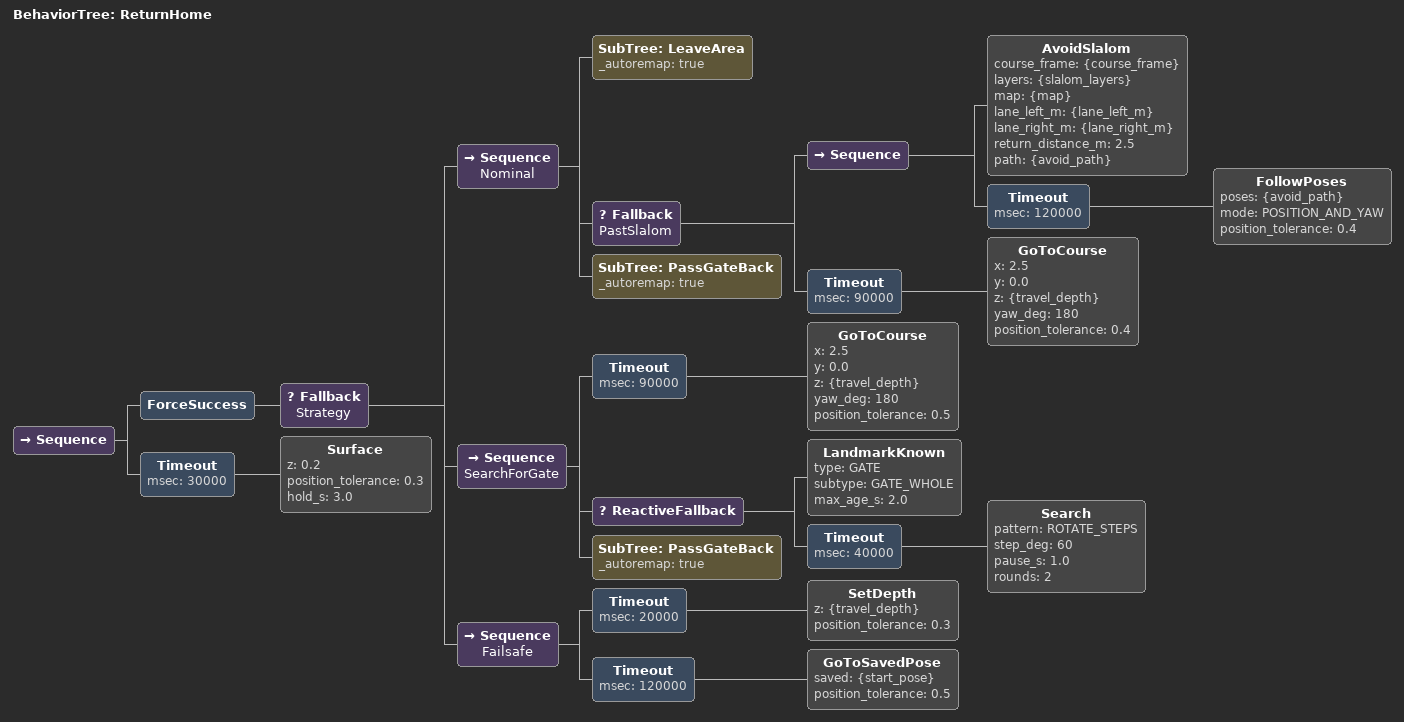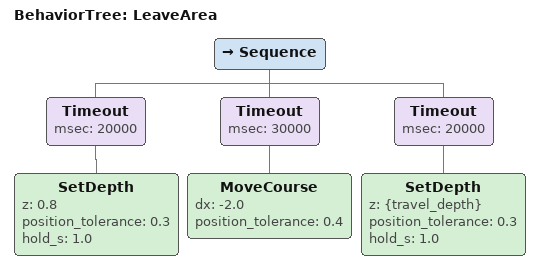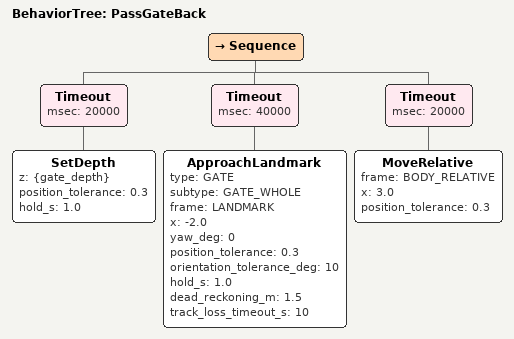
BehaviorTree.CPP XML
<?xml version="1.0"?>
<!-- RoboSub task subtree, included by ../main.xml. Plan section: return_home. -->
<root BTCPP_format="4">
  <BehaviorTree ID="ReturnHome">
    <Sequence>
      <ForceSuccess>
        <Fallback name="Strategy">
          <Sequence name="Nominal">
            <SubTree ID="LeaveArea" _autoremap="true"/>
            <Fallback name="PastSlalom">
              <Sequence>
                <AvoidSlalom course_frame="{course_frame}" layers="{slalom_layers}" map="{map}"
                             lane_left_m="{lane_left_m}" lane_right_m="{lane_right_m}"
                             return_distance_m="2.5" path="{avoid_path}"/>
                <Timeout msec="120000">
                  <FollowPoses poses="{avoid_path}" mode="POSITION_AND_YAW" position_tolerance="0.4"/>
                </Timeout>
              </Sequence>
              <Timeout msec="90000">
                <GoToCourse x="2.5" y="0.0" z="{travel_depth}" yaw_deg="180" position_tolerance="0.4"/>
              </Timeout>
            </Fallback>
            <SubTree ID="PassGateBack" _autoremap="true"/>
          </Sequence>
          <Sequence name="SearchForGate">
            <Timeout msec="90000">
              <GoToCourse x="2.5" y="0.0" z="{travel_depth}" yaw_deg="180" position_tolerance="0.5"/>
            </Timeout>
            <ReactiveFallback>
              <LandmarkKnown type="GATE" subtype="GATE_WHOLE" max_age_s="2.0"/>
              <Timeout msec="40000">
                <Search pattern="ROTATE_STEPS" step_deg="60" pause_s="1.0" rounds="2"/>
              </Timeout>
            </ReactiveFallback>
            <SubTree ID="PassGateBack" _autoremap="true"/>
          </Sequence>
          <Sequence name="Failsafe">
            <Timeout msec="20000">
              <SetDepth z="{travel_depth}" position_tolerance="0.3"/>
            </Timeout>
            <Timeout msec="120000">
              <GoToSavedPose saved="{start_pose}" position_tolerance="0.5"/>
            </Timeout>
          </Sequence>
        </Fallback>
      </ForceSuccess>
      <Timeout msec="30000">
        <Surface z="0.2" position_tolerance="0.3" hold_s="3.0"/>
      </Timeout>
    </Sequence>
  </BehaviorTree>

  <BehaviorTree ID="LeaveArea">
    <Sequence>
      <Timeout msec="20000"><SetDepth z="0.8" position_tolerance="0.3" hold_s="1.0"/></Timeout>
      <Timeout msec="30000"><MoveCourse dx="-2.0" position_tolerance="0.4"/></Timeout>
      <Timeout msec="20000"><SetDepth z="{travel_depth}" position_tolerance="0.3" hold_s="1.0"/></Timeout>
    </Sequence>
  </BehaviorTree>

  <BehaviorTree ID="PassGateBack">
    <Sequence>
      <Timeout msec="20000">
        <SetDepth z="{gate_depth}" position_tolerance="0.3" hold_s="1.0"/>
      </Timeout>
      <Timeout msec="40000">
        <ApproachLandmark type="GATE" subtype="GATE_WHOLE" frame="LANDMARK" x="-2.0" yaw_deg="0"
                          position_tolerance="0.3" orientation_tolerance_deg="10" hold_s="1.0"
                          dead_reckoning_m="1.5" track_loss_timeout_s="10"/>
      </Timeout>
      <Timeout msec="20000">
        <MoveRelative frame="BODY_RELATIVE" x="3.0" position_tolerance="0.3"/>
      </Timeout>
    </Sequence>
  </BehaviorTree>
</root>
